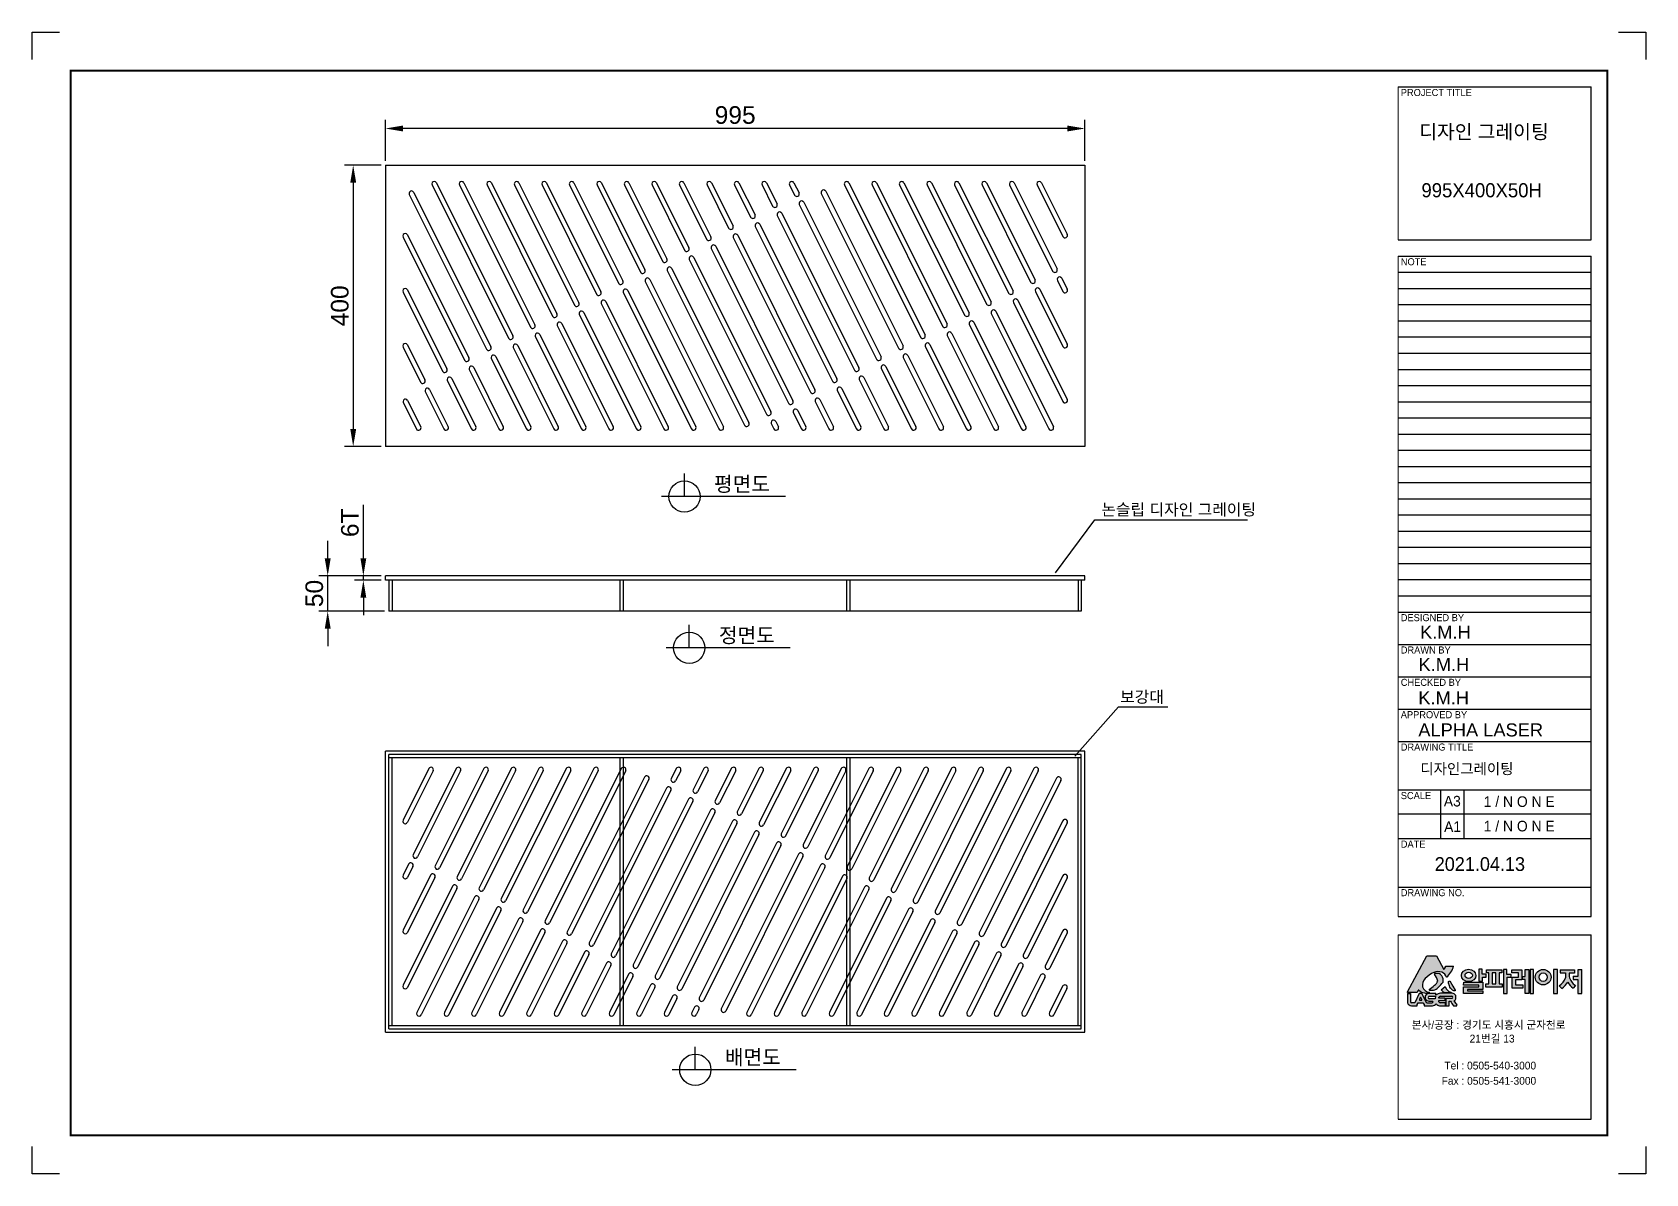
# Model space of a CAD drawing. Header units: millimetres. Extents: x 3004 to 5300, y -3590 to -1966.
import ezdxf
from ezdxf.enums import TextEntityAlignment as Align

# ---------------------------------------------------------------- set-up
doc = ezdxf.new("R2010")
doc.units = ezdxf.units.MM
for name, color, linetype in [('LAYOUT', 7, 'Continuous'), ('TEXT', 7, 'Continuous'), ('압연강', 40, 'Continuous')]:
    doc.layers.add(name, color=color, linetype=linetype)
doc.styles.add('H', font='')
doc.styles.get("Standard").update_dxf_attribs({"font": 'arial.ttf'})
doc.styles.get('H').set_extended_font_data('Dotum')
doc.dimstyles.new('ISO-25', dxfattribs={"dimscale": 10, "dimtxt": 2.5, "dimasz": 2.5, "dimexe": 1.25, "dimexo": 0.625, "dimtad": 1, "dimtxsty": 'Standard', "dimcen": 2.5, "dimadec": 0, "dimazin": 0, "dimtfac": 1, "dimtmove": 0, "dimatfit": 3, "dimfxl": 1, "dimarcsym": 0})

# ---------------------------------------------------------------- blocks, each defined once
blk = doc.blocks.new('*D0')
at = {"color": 0, "lineweight": -2, "transparency": 16777216}
for p, q in [((3424.8, -2714.5), (3424.8, -2689.5)), ((3500.7, -2739.5), (3412.3, -2739.5)), ((3424.8, -2789.5), (3424.8, -2739.5)), ((3505.7, -2789.5), (3412.3, -2789.5)), ((3424.8, -2814.5), (3424.8, -2839.5))]:
    blk.add_line(p, q, dxfattribs=at)
at = {"color": 0, "transparency": 16777216}
for points in [[(3420.6, -2714.5), (3429, -2714.5), (3424.8, -2739.5)], [(3420.6, -2814.5), (3429, -2814.5), (3424.8, -2789.5)]]:
    blk.add_solid(points, dxfattribs=at)
at = {"layer": 'Defpoints', "color": 0, "transparency": 16777216}
for p in [(3424.8, -2739.5), (3507, -2739.5), (3512, -2789.5)]:
    blk.add_point(p, dxfattribs=at)
at = {"color": 0, "transparency": 16777216, "insert": (3405.8, -2764.5), "char_height": 25, "attachment_point": 5, "rotation": 90}
blk.add_mtext('50', dxfattribs=at)
blk = doc.blocks.new('*D1')
at = {"color": 0, "lineweight": -2, "transparency": 16777216}
for p, q in [((3475.5, -2714.5), (3475.5, -2638.3)), ((3500.7, -2739.5), (3463, -2739.5)), ((3500.7, -2745.5), (3463, -2745.5)), ((3475.5, -2745.5), (3475.5, -2739.5)), ((3475.5, -2770.5), (3475.5, -2795.5))]:
    blk.add_line(p, q, dxfattribs=at)
at = {"color": 0, "transparency": 16777216}
for points in [[(3471.4, -2714.5), (3479.7, -2714.5), (3475.5, -2739.5)], [(3471.4, -2770.5), (3479.7, -2770.5), (3475.5, -2745.5)]]:
    blk.add_solid(points, dxfattribs=at)
at = {"layer": 'Defpoints', "color": 0, "transparency": 16777216}
for p in [(3475.5, -2739.5), (3507, -2739.5), (3507, -2745.5)]:
    blk.add_point(p, dxfattribs=at)
at = {"color": 0, "transparency": 16777216, "insert": (3456.5, -2663.9), "char_height": 25, "attachment_point": 5, "rotation": 90}
blk.add_mtext('6T', dxfattribs=at)
blk = doc.blocks.new('*D2')
at = {"color": 0, "lineweight": -2, "transparency": 16777216}
for p, q in [((3507, -2149.1), (3507, -2090.7)), ((4477, -2103.2), (3532, -2103.2)), ((4502, -2149.1), (4502, -2090.7))]:
    blk.add_line(p, q, dxfattribs=at)
at = {"color": 0, "transparency": 16777216}
for points in [[(3532, -2099), (3532, -2107.4), (3507, -2103.2)], [(4477, -2099), (4477, -2107.4), (4502, -2103.2)]]:
    blk.add_solid(points, dxfattribs=at)
at = {"layer": 'Defpoints', "color": 0, "transparency": 16777216}
for p in [(3507, -2103.2), (3507, -2155.4), (4502, -2155.4)]:
    blk.add_point(p, dxfattribs=at)
at = {"color": 0, "transparency": 16777216, "insert": (4004.5, -2084.2), "char_height": 25, "attachment_point": 5}
blk.add_mtext('995', dxfattribs=at)
blk = doc.blocks.new('*D3')
at = {"color": 0, "lineweight": -2, "transparency": 16777216}
for p, q in [((3500.7, -2155.4), (3448.6, -2155.4)), ((3461.1, -2180.4), (3461.1, -2530.4)), ((3500.7, -2555.4), (3448.6, -2555.4))]:
    blk.add_line(p, q, dxfattribs=at)
at = {"color": 0, "transparency": 16777216}
for points in [[(3456.9, -2180.4), (3465.3, -2180.4), (3461.1, -2155.4)], [(3456.9, -2530.4), (3465.3, -2530.4), (3461.1, -2555.4)]]:
    blk.add_solid(points, dxfattribs=at)
at = {"layer": 'Defpoints', "color": 0, "transparency": 16777216}
for p in [(3507, -2155.4), (3461.1, -2555.4), (3507, -2555.4)]:
    blk.add_point(p, dxfattribs=at)
at = {"color": 0, "transparency": 16777216, "insert": (3442.1, -2355.4), "char_height": 25, "attachment_point": 5, "rotation": 90}
blk.add_mtext('400', dxfattribs=at)

msp = doc.modelspace()

# ---------------------------------------------------------------- hatches: boundary and pattern name
h = msp.add_hatch(color=256)
h.dxf.hatch_style = 1
h.set_gradient(color1=(255, 0, 0), color2=(255, 159, 127), tint=1)
h.paths.add_polyline_path([(4961.116, -3330.9), (4961.06, -3332.004), (4974.379, -3332.004, 0.21428371), (4976.303, -3328.948, -0.65582827), (4977.219, -3328.694, 0.18566975), (4985.133, -3332.29, 0.14885116), (4991.969, -3332.308, 0.40417411), (4992.167, -3331.561, -0.31673285), (4982.329, -3323.811, -0.22153353), (4986.313, -3312.002, -0.10506606), (4998.611, -3303.432, -0.18522871), (5010.088, -3303.054, -0.19606385), (5016.583, -3310.237, 0.14159657), (5026.631, -3294.424), (5015.198, -3294.305), (5014.962, -3295.841), (5014.095, -3297.259), (5012.754, -3299.032), (5002.388, -3279.803), (4988.5, -3279.689)])
h.paths.add_polyline_path([(4999.4, -3321.501, -0.08302958), (4991.741, -3327.536, 0.23003429), (4992.527, -3328.669, 0.02120436), (4998.221, -3328.607, 0.13784813), (5004.717, -3324.707, 0.05763819), (5011.681, -3317.07, 0.06043638), (5011.606, -3312.65, 0.2375005), (5005.903, -3304.894), (4999.238, -3304.894), (4999.238, -3305.874, -0.12118266), (5004.103, -3315.769, -0.13516742)], flags=17)
h.paths.add_polyline_path([(5015.909, -3326.577), (5014.797, -3323.565), (5009.057, -3328.209, 0.04437814), (5014.122, -3332.267), (5022.829, -3331.916), (5022.829, -3331.565), (5019.764, -3330.577)], flags=17)
h.paths.add_polyline_path([(5021.396, -3324.375), (5022.294, -3325.859), (5025.141, -3328.766), (5026.846, -3329.441), (5028.787, -3329.441), (5028.766, -3328.713), (5025.672, -3322.923), (5021.44, -3315.101), (5019.585, -3316.105), (5019.585, -3318.803), (5020.901, -3322.412)])
h.paths.add_polyline_path([(4967.053, -3346.555, -0.41915539), (4965.297, -3344.949), (4965.297, -3333.104), (4961.037, -3333.104), (4961.037, -3346.759, 0.25445661), (4966.708, -3350.981), (4974.943, -3350.981), (4974.943, -3348.853), (4976.168, -3346.623), (4983.054, -3346.623), (4984.635, -3348.79), (4984.635, -3350.981), (4996.781, -3350.981, 0.1904791), (5001.742, -3348.033, 0.14773497), (5006.642, -3350.766), (5014.915, -3350.766), (5014.915, -3346.561), (5007.312, -3346.561, -0.05244857), (5005.448, -3345.24), (5005.448, -3343.271), (5014.788, -3343.271), (5014.788, -3340.078), (5005.417, -3340.078), (5005.417, -3338.657, -0.04476099), (5007.868, -3337.2), (5024.254, -3337.2, -0.64883607), (5024.602, -3340.379), (5015.694, -3340.379), (5015.694, -3350.89), (5020.467, -3350.89), (5020.467, -3344.07), (5022.1, -3344.07, 0.01692036), (5026.355, -3350.853), (5031.448, -3350.853), (5031.448, -3349.488, -0.02431798), (5027.364, -3344.183, 0.06490835), (5029.709, -3341.089), (5029.709, -3336.345, 0.2290019), (5024.43, -3332.913), (5007.903, -3332.913, 0.12700309), (5001.462, -3335.861), (5001.462, -3333.204), (4991.139, -3333.204, 0.22688985), (4985.996, -3336.856), (4985.996, -3340.758, 0.19348323), (4991.611, -3344.258), (4996.63, -3344.258, 0.03004557), (4997.596, -3345.293, 0.13671569), (4995.906, -3346.856), (4988.719, -3346.856), (4981.631, -3333.461), (4977.826, -3333.461), (4971.363, -3346.555)])
h.paths.add_polyline_path([(4977.99, -3342.958), (4977.99, -3341.6), (4979.583, -3338.441), (4981.518, -3341.767), (4981.518, -3342.958)], flags=16)
h.paths.add_polyline_path([(4992.059, -3337.196), (5000.695, -3337.171), (5000.322, -3340.702), (4992.376, -3340.702, -0.92495809)], flags=16)
edge = h.paths.add_edge_path()
edge.add_ellipse((5048.011, -3307.655), major_axis=(-10.333, -0.14), ratio=0.85059813, start_angle=0, end_angle=360)
edge = h.paths.add_edge_path(flags=16)
edge.add_ellipse((5048.151, -3307.476), major_axis=(-5.246, 0), ratio=0.84336764, start_angle=0, end_angle=360)
h.paths.add_polyline_path([(5068.185, -3317.254), (5041.046, -3317.254), (5040.876, -3321.441), (5062.441, -3321.441), (5062.441, -3323.61), (5040.951, -3323.61), (5040.951, -3333.361), (5068.107, -3333.361), (5068.107, -3329.521), (5046.17, -3329.521), (5046.17, -3327.442), (5068.185, -3327.442)])
h.paths.add_polyline_path([(5062.358, -3315.671), (5067.706, -3315.671), (5067.706, -3309.89), (5072.894, -3309.89), (5072.894, -3305.902), (5067.307, -3305.902), (5067.307, -3298.845), (5062.358, -3298.925)])
h.paths.add_polyline_path([(5076.614, -3304.163), (5076.614, -3319.615), (5072.66, -3319.615), (5072.66, -3324.164), (5095.584, -3324.164), (5095.584, -3319.655), (5091.47, -3319.655), (5091.47, -3304.156), (5095.424, -3304.156), (5095.424, -3299.607), (5073.459, -3299.607), (5073.219, -3304.163)])
h.paths.add_polyline_path([(5081.726, -3303.884), (5086.598, -3304.003), (5086.598, -3319.644), (5081.726, -3319.644)], flags=16)
h.paths.add_polyline_path([(5102.382, -3306.296), (5102.382, -3299.211), (5097.462, -3298.955), (5097.462, -3333.167), (5102.765, -3333.167), (5102.765, -3310.062), (5108.578, -3310.062), (5108.578, -3306.296)])
h.paths.add_polyline_path([(5114.493, -3313.712), (5123.882, -3313.712), (5123.882, -3299.58), (5109.618, -3299.58), (5109.658, -3304.14), (5118.847, -3304.14), (5118.847, -3310.139), (5109.857, -3310.139), (5109.857, -3325.668), (5125.24, -3325.668), (5125.24, -3320.917), (5114.493, -3320.917)])
h.paths.add_polyline_path([(5128.445, -3333.215), (5133.679, -3333.215), (5133.679, -3299.011), (5128.483, -3299.011), (5128.483, -3309.321), (5124.647, -3309.321), (5124.584, -3313.286), (5128.445, -3313.286)])
h.paths.add_polyline_path([(5135.655, -3333.255), (5140.387, -3333.255), (5140.387, -3299.265), (5135.655, -3299.265)])
edge = h.paths.add_edge_path()
edge.add_ellipse((5154.009, -3310.089), major_axis=(-11.318, 0), ratio=0.97440093, start_angle=0, end_angle=360)
edge = h.paths.add_edge_path(flags=16)
edge.add_ellipse((5154.049, -3310.089), major_axis=(0, -6.194), ratio=0.89757008, start_angle=0, end_angle=360)
h.paths.add_polyline_path([(5168.731, -3333.383), (5174.425, -3333.383), (5174.425, -3299.057), (5168.731, -3299.109)])
h.paths.add_polyline_path([(5188.997, -3316.976, 0.12138521), (5196.75, -3325.622), (5199.984, -3321.841, -0.19692761), (5191.242, -3309.049), (5191.242, -3304.177), (5198.52, -3304.177), (5198.52, -3299.556), (5178.382, -3299.556), (5178.382, -3304.077), (5185.716, -3304.077), (5185.716, -3310.973, -0.18109708), (5176.821, -3322.24), (5180.493, -3325.972, 0.10922561)])
h.paths.add_polyline_path([(5209.115, -3299), (5203.705, -3299), (5203.705, -3308.712), (5196.569, -3308.712), (5196.569, -3313.186), (5203.599, -3313.186), (5203.599, -3333.086), (5209.115, -3333.086)])

# ---------------------------------------------------------------- linework, layer by layer
for p, q in [((3004.485, -1966.366), (3043.134, -1966.366)), ((3004.485, -2005.014), (3004.485, -1966.366)), ((5261.329, -1966.366), (5299.978, -1966.366)), ((5299.978, -1966.366), (5299.978, -2005.014)), ((4947.841, -2044.025), (5222.318, -2044.025)), ((5222.318, -2261.674), (5222.318, -2044.025)), ((3506.954, -2155.393), (4501.954, -2155.393)), ((3506.954, -2155.393), (3506.954, -2555.393)), ((4501.954, -2155.393), (4501.954, -2555.393)), ((4947.841, -2261.674), (5222.318, -2261.674)), ((4947.841, -2284.679), (5222.318, -2284.679)), ((5222.318, -3224.039), (5222.318, -2284.679)), ((4947.841, -2307.684), (5222.318, -2307.684)), ((4947.841, -2330.689), (5222.318, -2330.689)), ((4947.841, -2353.694), (5222.318, -2353.694)), ((4947.841, -2376.699), (5222.318, -2376.699)), ((4947.841, -2399.704), (5222.318, -2399.704)), ((4947.841, -2422.709), (5222.318, -2422.709)), ((4947.841, -2445.715), (5222.318, -2445.715)), ((4947.841, -2468.72), (5222.318, -2468.72)), ((4947.841, -2491.725), (5222.318, -2491.725)), ((4947.841, -2514.73), (5222.318, -2514.73)), ((4947.841, -2537.735), (5222.318, -2537.735)), ((4501.954, -2555.393), (3506.954, -2555.393)), ((4947.841, -2560.74), (5222.318, -2560.74)), ((3932.292, -2626.622), (3932.292, -2593.851)), ((4947.841, -2583.745), (5222.318, -2583.745)), ((4947.841, -2606.75), (5222.318, -2606.75)), ((4075.934, -2626.622), (3899.521, -2626.622)), ((4947.841, -2629.756), (5222.318, -2629.756)), ((4947.841, -2652.761), (5222.318, -2652.761)), ((4947.841, -2675.766), (5222.318, -2675.766)), ((4947.841, -2698.771), (5222.318, -2698.771)), ((4947.841, -2721.776), (5222.318, -2721.776)), ((4501.954, -2739.536), (3506.954, -2739.536)), ((3506.954, -2745.536), (3506.954, -2739.536)), ((4501.954, -2745.536), (3506.954, -2745.536)), ((3511.954, -2745.536), (3511.954, -2789.536)), ((3516.454, -2745.536), (3516.454, -2789.536)), ((3840.954, -2789.536), (3840.954, -2745.536)), ((3845.454, -2789.536), (3845.454, -2745.536)), ((4163.454, -2789.536), (4163.454, -2745.536)), ((4167.954, -2789.536), (4167.954, -2745.536)), ((4492.454, -2745.536), (4492.454, -2789.536)), ((4496.954, -2745.536), (4496.954, -2789.536)), ((4501.954, -2745.536), (4501.954, -2739.536)), ((4947.841, -2744.781), (5222.318, -2744.781)), ((4947.841, -2767.786), (5222.318, -2767.786)), ((4496.954, -2789.536), (3511.954, -2789.536)), ((4947.841, -2790.791), (5222.318, -2790.791)), ((3939.214, -2841.745), (3939.214, -2808.973)), ((4082.856, -2841.745), (3906.443, -2841.745)), ((4947.841, -2836.802), (5222.318, -2836.802)), ((4947.841, -2882.812), (5222.318, -2882.812)), ((4947.841, -2928.822), (5222.318, -2928.822)), ((4947.841, -2974.832), (5222.318, -2974.832)), ((4501.954, -2988.544), (3506.954, -2988.544)), ((3506.954, -3388.544), (3506.954, -2988.544)), ((4496.954, -2993.544), (3511.954, -2993.544)), ((3511.954, -3383.544), (3511.954, -2993.544)), ((4496.954, -2998.044), (3511.954, -2998.044)), ((3516.454, -3379.044), (3516.454, -2998.044)), ((3840.954, -3379.044), (3840.954, -2998.044)), ((3845.454, -3379.044), (3845.454, -2998.044)), ((4163.454, -3379.044), (4163.454, -2998.044)), ((4167.954, -3379.044), (4167.954, -2998.044)), ((4492.454, -3379.044), (4492.454, -2998.044)), ((4496.954, -3383.544), (4496.954, -2993.544)), ((4501.954, -3388.544), (4501.954, -2988.544)), ((4947.841, -3043.848), (5222.318, -3043.848)), ((5008.005, -3043.848), (5008.005, -3112.863)), ((5040.996, -3043.848), (5040.996, -3112.863)), ((5222.318, -3078.355), (4947.841, -3078.355)), ((4947.841, -3112.863), (5222.318, -3112.863)), ((4947.841, -3181.879), (5222.318, -3181.879)), ((4947.841, -3224.039), (5222.318, -3224.039)), ((4947.841, -3249.73), (5222.318, -3249.73)), ((5222.318, -3511.947), (5222.318, -3249.73)), ((4961.116, -3330.9), (4988.5, -3279.689)), ((4988.5, -3279.689), (5002.388, -3279.803)), ((5002.388, -3279.803), (5012.754, -3299.032)), ((5005.903, -3304.894), (4999.238, -3304.894)), ((4999.238, -3304.894), (4999.238, -3305.874)), ((5012.754, -3299.032), (5014.095, -3297.259)), ((5014.095, -3297.259), (5014.962, -3295.841)), ((5014.962, -3295.841), (5015.198, -3294.305)), ((5015.198, -3294.305), (5026.631, -3294.424)), ((5067.307, -3298.845), (5062.358, -3298.925)), ((5062.358, -3298.925), (5062.358, -3315.671)), ((5067.307, -3305.902), (5067.307, -3298.845)), ((5073.219, -3304.163), (5073.459, -3299.607)), ((5076.614, -3304.163), (5073.219, -3304.163)), ((5073.459, -3299.607), (5095.424, -3299.607)), ((5076.614, -3319.615), (5076.614, -3304.163)), ((5081.726, -3303.884), (5081.726, -3319.644)), ((5086.598, -3304.003), (5081.726, -3303.884)), ((5086.598, -3319.644), (5086.598, -3304.003)), ((5095.424, -3304.156), (5091.47, -3304.156)), ((5091.47, -3304.156), (5091.47, -3319.655)), ((5095.424, -3299.607), (5095.424, -3304.156)), ((5097.462, -3298.955), (5097.462, -3333.167)), ((5102.382, -3299.211), (5097.462, -3298.955)), ((5102.382, -3306.296), (5102.382, -3299.211)), ((5109.618, -3299.58), (5123.882, -3299.58)), ((5109.658, -3304.14), (5109.618, -3299.58)), ((5118.847, -3304.14), (5109.658, -3304.14)), ((5118.847, -3310.139), (5118.847, -3304.14)), ((5123.882, -3299.58), (5123.882, -3313.712)), ((5128.483, -3309.321), (5128.483, -3299.011)), ((5128.483, -3299.011), (5133.679, -3299.011)), ((5133.679, -3299.011), (5133.679, -3333.215)), ((5135.655, -3299.265), (5135.655, -3333.255)), ((5140.387, -3299.265), (5135.655, -3299.265)), ((5140.387, -3333.255), (5140.387, -3299.265)), ((5174.425, -3299.057), (5168.731, -3299.109)), ((5168.731, -3299.109), (5168.731, -3333.383)), ((5174.425, -3333.383), (5174.425, -3299.057)), ((5178.382, -3299.556), (5198.52, -3299.556)), ((5178.382, -3299.556), (5178.382, -3304.077)), ((5178.382, -3304.077), (5185.716, -3304.077)), ((5185.716, -3304.077), (5185.716, -3310.973)), ((5198.52, -3304.177), (5191.242, -3304.177)), ((5191.242, -3304.177), (5191.242, -3309.049)), ((5198.52, -3299.556), (5198.52, -3304.177)), ((5203.705, -3308.712), (5203.705, -3299)), ((5203.705, -3299), (5209.115, -3299)), ((5209.115, -3333.086), (5209.115, -3299)), ((5009.057, -3328.209), (5014.797, -3323.565)), ((5014.797, -3323.565), (5015.909, -3326.577)), ((5015.909, -3326.577), (5019.764, -3330.577)), ((5019.585, -3316.105), (5021.44, -3315.101)), ((5019.585, -3318.803), (5019.585, -3316.105)), ((5020.901, -3322.412), (5019.585, -3318.803)), ((5021.396, -3324.375), (5020.901, -3322.412)), ((5022.294, -3325.859), (5021.396, -3324.375)), ((5021.469, -3315.155), (5025.672, -3322.923)), ((5025.141, -3328.766), (5022.294, -3325.859)), ((5025.672, -3322.923), (5028.766, -3328.713)), ((5040.876, -3321.441), (5041.046, -3317.254)), ((5062.441, -3321.441), (5040.876, -3321.441)), ((5040.951, -3333.361), (5040.951, -3323.61)), ((5040.951, -3323.61), (5062.441, -3323.61)), ((5041.046, -3317.254), (5068.185, -3317.254)), ((5068.185, -3327.442), (5046.17, -3327.442)), ((5046.17, -3327.442), (5046.17, -3329.521)), ((5062.358, -3315.671), (5067.706, -3315.671)), ((5062.441, -3323.61), (5062.441, -3321.441)), ((5072.894, -3305.902), (5067.307, -3305.902)), ((5067.706, -3315.671), (5067.706, -3309.89)), ((5067.706, -3309.89), (5072.894, -3309.89)), ((5068.185, -3317.254), (5068.185, -3327.442)), ((5072.66, -3324.164), (5072.66, -3319.615)), ((5072.66, -3319.615), (5076.614, -3319.615)), ((5095.584, -3324.164), (5072.66, -3324.164)), ((5072.894, -3309.89), (5072.894, -3305.902)), ((5081.726, -3319.644), (5086.598, -3319.644)), ((5091.47, -3319.655), (5095.584, -3319.655)), ((5095.584, -3319.655), (5095.584, -3324.164)), ((5108.578, -3306.296), (5102.382, -3306.296)), ((5102.765, -3333.167), (5102.765, -3310.062)), ((5102.765, -3310.062), (5108.578, -3310.062)), ((5108.578, -3310.062), (5108.578, -3306.296)), ((5109.857, -3325.668), (5109.857, -3310.139)), ((5109.857, -3310.139), (5118.847, -3310.139)), ((5125.24, -3325.668), (5109.857, -3325.668)), ((5123.882, -3313.712), (5114.493, -3313.712)), ((5114.493, -3313.712), (5114.493, -3320.917)), ((5114.493, -3320.917), (5125.24, -3320.917)), ((5124.584, -3313.286), (5124.647, -3309.321)), ((5128.445, -3313.286), (5124.584, -3313.286)), ((5124.647, -3309.321), (5128.483, -3309.321)), ((5125.24, -3320.917), (5125.24, -3325.668)), ((5128.445, -3333.215), (5128.445, -3313.286)), ((5176.821, -3322.24), (5180.493, -3325.972)), ((5196.569, -3308.712), (5196.569, -3313.186)), ((5196.569, -3308.712), (5203.705, -3308.712)), ((5196.569, -3313.186), (5203.599, -3313.186)), ((5199.984, -3321.841), (5196.75, -3325.622)), ((5203.599, -3313.186), (5203.599, -3333.086)), ((4961.037, -3333.104), (4965.297, -3333.104)), ((4961.037, -3333.104), (4961.037, -3346.759)), ((4961.06, -3332.004), (4961.116, -3330.9)), ((4974.379, -3332.004), (4961.06, -3332.004)), ((4965.297, -3333.104), (4965.297, -3344.949)), ((4966.708, -3350.981), (4974.943, -3350.981)), ((4971.363, -3346.555), (4966.877, -3346.555)), ((4977.826, -3333.461), (4971.363, -3346.555)), ((4974.943, -3348.853), (4976.168, -3346.623)), ((4974.943, -3350.981), (4974.943, -3348.853)), ((4976.168, -3346.623), (4983.054, -3346.623)), ((4981.631, -3333.461), (4977.826, -3333.461)), ((4979.583, -3338.441), (4977.99, -3341.6)), ((4977.99, -3341.6), (4977.99, -3342.958)), ((4977.99, -3342.958), (4981.518, -3342.958)), ((4981.518, -3341.767), (4979.583, -3338.441)), ((4981.518, -3342.958), (4981.518, -3341.767)), ((4988.719, -3346.856), (4981.631, -3333.461)), ((4983.054, -3346.623), (4984.635, -3348.79)), ((4984.635, -3348.79), (4984.635, -3350.981)), ((4984.635, -3350.981), (4996.781, -3350.981)), ((4985.996, -3336.856), (4985.996, -3340.758)), ((4995.906, -3346.856), (4988.719, -3346.856)), ((5001.462, -3333.204), (4991.139, -3333.204)), ((4991.611, -3344.258), (4996.63, -3344.258)), ((4992.059, -3337.196), (5000.695, -3337.171)), ((5000.322, -3340.702), (4992.333, -3340.702)), ((5000.695, -3337.171), (5000.322, -3340.702)), ((5001.462, -3335.861), (5001.462, -3333.204)), ((5005.417, -3340.078), (5005.417, -3338.657)), ((5014.788, -3340.078), (5005.417, -3340.078)), ((5005.448, -3345.24), (5005.448, -3343.271)), ((5005.448, -3343.271), (5014.788, -3343.271)), ((5006.642, -3350.766), (5014.915, -3350.766)), ((5014.915, -3346.561), (5007.312, -3346.561)), ((5007.868, -3337.2), (5024.254, -3337.2)), ((5024.43, -3332.913), (5007.903, -3332.913)), ((5022.829, -3331.916), (5014.122, -3332.267)), ((5014.788, -3343.271), (5014.788, -3340.078)), ((5014.915, -3350.766), (5014.915, -3346.561)), ((5024.602, -3340.379), (5015.694, -3340.379)), ((5015.694, -3340.379), (5015.694, -3350.89)), ((5015.694, -3350.89), (5020.467, -3350.89)), ((5019.764, -3330.577), (5022.829, -3331.565)), ((5020.467, -3350.89), (5020.467, -3344.07)), ((5020.467, -3344.07), (5022.1, -3344.07)), ((5022.829, -3331.565), (5022.829, -3331.916)), ((5026.846, -3329.441), (5025.141, -3328.766)), ((5026.355, -3350.853), (5031.448, -3350.853)), ((5028.787, -3329.441), (5026.846, -3329.441)), ((5028.766, -3328.713), (5028.787, -3329.441)), ((5029.709, -3341.089), (5029.709, -3336.345)), ((5031.448, -3350.853), (5031.448, -3349.488)), ((5068.107, -3333.361), (5040.951, -3333.361)), ((5046.17, -3329.521), (5068.107, -3329.521)), ((5068.107, -3329.521), (5068.107, -3333.361)), ((5097.462, -3333.167), (5102.765, -3333.167)), ((5133.679, -3333.215), (5128.445, -3333.215)), ((5135.655, -3333.255), (5140.387, -3333.255)), ((5168.731, -3333.383), (5174.425, -3333.383)), ((5203.599, -3333.086), (5209.115, -3333.086)), ((3506.954, -3388.544), (4501.954, -3388.544)), ((3511.954, -3379.044), (4496.954, -3379.044)), ((3511.954, -3383.544), (4496.954, -3383.544)), ((3947.764, -3441.716), (3947.764, -3408.945)), ((4091.406, -3441.716), (3914.992, -3441.716)), ((4947.841, -3511.947), (5222.318, -3511.947)), ((3004.485, -3589.607), (3004.485, -3550.959)), ((5299.978, -3550.959), (5299.978, -3589.607)), ((3043.134, -3589.607), (3004.485, -3589.607)), ((5299.978, -3589.607), (5261.329, -3589.607))]:
    msp.add_line(p, q)
at = {"color": 0, "lineweight": 20}
for p, q in [((4947.841, -2261.674), (4947.841, -2044.025)), ((4947.841, -3224.039), (4947.841, -2284.679)), ((4947.841, -3511.947), (4947.841, -3249.73))]:
    msp.add_line(p, q, dxfattribs=at)
at = {"color": 4}
for p, q in [((4460.261, -2734.855), (4516.348, -2659.781)), ((4516.348, -2659.781), (4733.551, -2659.781)), ((4487.593, -2995.775), (4549.714, -2925.612)), ((4549.714, -2925.612), (4620.237, -2925.612))]:
    msp.add_line(p, q, dxfattribs=at)
for centre in [(3932.292, -2626.622), (3939.214, -2841.745), (3947.764, -3441.716)]:
    msp.add_circle(centre, 22.209)
for centre, radius, start, end in [((5012.627, -3336.656), 36.059, 112.874191, 136.864774), ((5004.842, -3318.202), 16.031, 70.897875, 112.875146), ((5001.051, -3314.436), 10.705, 9.603428, 63.04441), ((5004.529, -3314.61), 12.823, 19.937496, 64.30917), ((4994.246, -3284.946), 33.743, 311.450856, 343.688092), ((4996.993, -3322.181), 14.755, 136.374935, 186.339734), ((4992.751, -3320.699), 10.877, 196.62086, 266.919681), ((4986.313, -3312.002), 5.389267698774348e-13, 159.499335, 330.642246), ((4977.526, -3301.619), 29.56, 298.744002, 317.729432), ((4993.3, -3327.293), 1.578, 188.84762, 240.666143), ((4994.53, -3315.099), 14.003, 285.284059, 316.678667), ((4981.556, -3320.71), 23.082, 12.360482, 39.998737), ((4991.342, -3310.096), 13.965, 305.237908, 336.029381), ((4975.187, -3290.784), 44.976, 311.040269, 324.23537), ((5034.402, -3301.762), 36.631, 226.21908, 236.38313), ((4993.428, -3315.171), 18.352, 354.060111, 7.894282), ((5166.224, -3304.731), 20.467, 301.183897, 342.243286), ((5164.4, -3302.243), 28.672, 304.144287, 329.078111), ((5210.418, -3305.566), 24.271, 208.042123, 235.726125), ((5211.223, -3304.778), 20.432, 192.066379, 236.628652), ((4967.752, -3343.66), 7.395, 204.778695, 261.883955), ((4966.965, -3344.889), 1.669, 182.061918, 266.973053), ((4971.939, -3328.334), 4.406, 303.622917, 352.00729), ((4976.816, -3329.02), 0.518, 38.969526, 171.952327), ((4985.851, -3320.204), 12.108, 224.525084, 266.598355), ((4977.219, -3328.694), 4.121204710827442e-13, 41.27589, 185.355825), ((4988.581, -3321.071), 11.737, 252.915246, 285.363177), ((4992.384, -3340.406), 7.308, 99.810014, 150.943632), ((4993.157, -3335.524), 8.87, 216.162997, 259.964855), ((4992.354, -3338.937), 1.766, 99.63864, 269.291235), ((4991.681, -3331.832), 0.556, 270.941248, 29.231829), ((4994.648, -3261.538), 67.164, 268.191046, 273.049999), ((4999.554, -3349.107), 4.287, 117.182533, 148.322406), ((5005.718, -3336.747), 11.79, 219.576346, 226.460213), ((4995.532, -3343.231), 7.85, 279.151715, 322.289549), ((5010.391, -3346.86), 14.167, 100.116137, 129.068103), ((5008.717, -3341.289), 9.702, 224.033536, 257.648747), ((5014.765, -3351.592), 15.959, 115.603417, 125.855038), ((5012.662, -3337.038), 10.923, 228.666746, 240.676069), ((5124.417, -3284.603), 118.344, 210.165655, 214.043147), ((5023.719, -3338.867), 1.751, 300.282236, 72.190083), ((5023.519, -3340.089), 7.234, 31.170272, 82.764029), ((5016.67, -3333.644), 15.015, 315.418233, 330.273293), ((5083.916, -3304.88), 68.868, 214.798961, 220.371132)]:
    msp.add_arc(centre, radius, start, end)
for centre, major_axis, ratio in [((5048.011, -3307.655), (-10.333, -0.14), 0.85059813), ((5048.151, -3307.476), (-5.246, 0), 0.84336764), ((5154.009, -3310.089), (-11.318, 0), 0.97440093), ((5154.049, -3310.089), (0, -6.194), 0.89757008)]:
    msp.add_ellipse(centre, major_axis=major_axis, ratio=ratio)
at = {"layer": 'LAYOUT'}
for p, q in [((5245.324, -2021.02), (4568.973, -2021.02)), ((5245.324, -2172.854), (5245.324, -2021.02)), ((5245.324, -3534.953), (5245.324, -3289.007)), ((3059.14, -3469.367), (3059.14, -3534.953)), ((4616.796, -3534.953), (5245.324, -3534.953))]:
    msp.add_line(p, q, dxfattribs=at)
at = {"layer": 'LAYOUT', "const_width": 2.733}
msp.add_lwpolyline([(3059.14, -3534.953), (5245.324, -3534.953), (5245.324, -2021.02), (3059.14, -2021.02)], close=True, dxfattribs=at)
at = {"layer": '압연강'}
for p, q in [((3579.461, -2180.393), (3688.376, -2398.223)), ((3618.592, -2180.393), (3719.681, -2382.571)), ((3657.723, -2180.393), (3750.986, -2366.918)), ((3696.854, -2180.393), (3782.29, -2351.266)), ((3735.985, -2180.393), (3813.595, -2335.613)), ((3775.117, -2180.393), (3844.9, -2319.961)), ((3814.248, -2180.393), (3876.205, -2304.308)), ((3853.379, -2180.393), (3907.51, -2288.656)), ((3892.51, -2180.393), (3938.815, -2273.003)), ((3931.641, -2180.393), (3970.12, -2257.351)), ((3970.772, -2180.393), (4001.425, -2241.698)), ((4009.904, -2180.393), (4032.73, -2226.046)), ((4049.035, -2180.393), (4064.035, -2210.393)), ((4088.166, -2180.393), (4095.34, -2194.741)), ((4166.428, -2180.393), (4274.596, -2396.728)), ((4205.56, -2180.393), (4305.901, -2381.075)), ((4244.691, -2180.393), (4337.206, -2365.423)), ((4283.822, -2180.393), (4368.511, -2349.77)), ((4322.953, -2180.393), (4399.816, -2334.118)), ((4362.084, -2180.393), (4431.121, -2318.465)), ((4401.216, -2180.393), (4462.425, -2302.813)), ((4440.347, -2180.393), (4476.954, -2253.607)), ((3540.872, -2197.131), (3650.81, -2417.006)), ((3547.133, -2194), (3657.071, -2413.875)), ((3573.2, -2183.523), (3682.115, -2401.353)), ((3612.331, -2183.523), (3713.42, -2385.701)), ((3651.462, -2183.523), (3744.725, -2370.049)), ((3690.593, -2183.523), (3776.029, -2354.396)), ((3729.724, -2183.523), (3807.334, -2338.744)), ((3768.856, -2183.523), (3838.639, -2323.091)), ((3807.987, -2183.523), (3869.944, -2307.439)), ((3847.118, -2183.523), (3901.249, -2291.786)), ((3886.249, -2183.523), (3932.554, -2276.134)), ((3925.38, -2183.523), (3963.859, -2260.481)), ((3964.511, -2183.523), (3995.164, -2244.829)), ((4003.643, -2183.523), (4026.469, -2229.176)), ((4042.774, -2183.523), (4057.774, -2213.524)), ((4081.905, -2183.523), (4089.079, -2197.871)), ((4127.092, -2195.635), (4237.03, -2415.511)), ((4133.353, -2192.505), (4243.291, -2412.38)), ((4160.167, -2183.523), (4268.335, -2399.858)), ((4199.299, -2183.523), (4299.64, -2384.206)), ((4238.43, -2183.523), (4330.945, -2368.553)), ((4277.561, -2183.523), (4362.25, -2352.901)), ((4316.692, -2183.523), (4393.555, -2337.248)), ((4355.823, -2183.523), (4424.86, -2321.596)), ((4394.955, -2183.523), (4456.165, -2305.943)), ((4434.086, -2183.523), (4470.693, -2256.737)), ((4070.743, -2223.81), (4180.681, -2443.685)), ((4095.787, -2211.288), (4205.725, -2431.163)), ((4102.048, -2208.157), (4211.986, -2428.033)), ((4033.177, -2242.593), (4143.115, -2462.468)), ((4039.438, -2239.462), (4149.376, -2459.338)), ((4064.482, -2226.94), (4174.42, -2446.816)), ((3531.954, -2257.556), (3619.505, -2432.658)), ((3538.215, -2254.426), (3625.766, -2429.528)), ((3976.828, -2270.767), (4086.766, -2490.642)), ((4001.872, -2258.245), (4111.81, -2478.121)), ((4008.133, -2255.115), (4118.071, -2474.99)), ((3939.262, -2289.55), (4049.2, -2509.425)), ((3945.523, -2286.42), (4055.461, -2506.295)), ((3970.567, -2273.898), (4080.505, -2493.773)), ((3882.914, -2317.725), (3987.682, -2527.262)), ((3907.957, -2305.203), (4017.895, -2525.078)), ((3914.218, -2302.072), (4024.156, -2521.947)), ((4469.134, -2316.229), (4476.954, -2331.869)), ((3531.954, -2335.819), (3588.2, -2448.311)), ((3538.215, -2332.688), (3594.461, -2445.18)), ((3845.348, -2336.508), (3942.29, -2530.393)), ((3851.609, -2333.377), (3948.551, -2527.262)), ((3876.653, -2320.855), (3981.421, -2530.393)), ((4431.568, -2335.012), (4470.693, -2413.262)), ((4437.829, -2331.882), (4476.954, -2410.131)), ((4462.873, -2319.36), (4470.693, -2335)), ((3814.043, -2352.16), (3903.159, -2530.393)), ((3820.304, -2349.029), (3909.42, -2527.262)), ((4375.219, -2363.187), (4457.257, -2527.262)), ((4400.263, -2350.665), (4470.693, -2491.524)), ((4406.524, -2347.534), (4476.954, -2488.394)), ((3751.433, -2383.465), (3824.897, -2530.393)), ((3757.694, -2380.334), (3831.158, -2527.262)), ((3782.738, -2367.812), (3864.028, -2530.393)), ((3788.999, -2364.682), (3870.289, -2527.262)), ((4337.653, -2381.97), (4411.865, -2530.393)), ((4343.914, -2378.839), (4418.126, -2527.262)), ((4368.958, -2366.317), (4450.996, -2530.393)), ((3720.128, -2399.117), (3785.766, -2530.393)), ((3726.389, -2395.987), (3792.027, -2527.262)), ((4281.304, -2410.144), (4339.863, -2527.262)), ((4306.348, -2397.622), (4372.733, -2530.393)), ((4312.609, -2394.492), (4378.994, -2527.262)), ((3531.954, -2414.081), (3556.895, -2463.963)), ((3538.215, -2410.951), (3563.156, -2460.833)), ((3657.518, -2430.422), (3707.503, -2530.393)), ((3663.779, -2427.292), (3713.764, -2527.262)), ((3688.823, -2414.77), (3746.634, -2530.393)), ((3695.084, -2411.639), (3752.895, -2527.262)), ((4243.738, -2428.927), (4294.471, -2530.393)), ((4249.999, -2425.797), (4300.732, -2527.262)), ((4275.043, -2413.275), (4333.602, -2530.393)), ((3626.213, -2446.075), (3668.372, -2530.393)), ((3632.474, -2442.944), (3674.633, -2527.262)), ((4212.433, -2444.579), (4255.34, -2530.393)), ((4218.694, -2441.449), (4261.601, -2527.262)), ((3563.603, -2477.38), (3590.11, -2530.393)), ((3569.864, -2474.249), (3596.371, -2527.262)), ((3594.908, -2461.727), (3629.241, -2530.393)), ((3601.169, -2458.597), (3635.502, -2527.262)), ((4149.823, -2475.884), (4177.077, -2530.393)), ((4156.084, -2472.754), (4183.338, -2527.262)), ((4181.128, -2460.232), (4216.209, -2530.393)), ((4187.389, -2457.101), (4222.47, -2527.262)), ((3532.298, -2493.032), (3550.978, -2530.393)), ((3538.559, -2489.902), (3557.239, -2527.262)), ((4118.518, -2491.537), (4137.946, -2530.393)), ((4124.779, -2488.406), (4144.207, -2527.262)), ((4055.908, -2522.842), (4059.684, -2530.393)), ((4062.169, -2519.711), (4065.945, -2527.262)), ((4087.213, -2507.189), (4098.815, -2530.393)), ((4093.474, -2504.059), (4105.076, -2527.262)), ((3568.561, -3013.544), (3531.954, -3086.758)), ((3574.822, -3016.675), (3538.215, -3089.888)), ((3607.692, -3013.544), (3546.482, -3135.964)), ((3613.953, -3016.675), (3552.743, -3139.095)), ((3646.823, -3013.544), (3577.787, -3151.617)), ((3653.084, -3016.675), (3584.048, -3154.747)), ((3685.954, -3013.544), (3609.092, -3167.269)), ((3692.215, -3016.675), (3615.353, -3170.4)), ((3725.085, -3013.544), (3640.397, -3182.921)), ((3731.346, -3016.675), (3646.658, -3186.052)), ((3764.216, -3013.544), (3671.702, -3198.574)), ((3770.477, -3016.675), (3677.963, -3201.704)), ((3803.348, -3013.544), (3703.007, -3214.226)), ((3809.609, -3016.675), (3709.268, -3217.357)), ((3842.479, -3013.544), (3734.312, -3229.879)), ((3848.74, -3016.675), (3740.573, -3233.009)), ((3875.554, -3025.656), (3765.616, -3245.531)), ((3881.815, -3028.786), (3771.877, -3248.662)), ((3920.741, -3013.544), (3913.567, -3027.892)), ((3927.002, -3016.675), (3919.828, -3031.023)), ((3959.872, -3013.544), (3944.872, -3043.545)), ((3966.133, -3016.675), (3951.133, -3046.675)), ((3999.004, -3013.544), (3976.177, -3059.197)), ((4005.265, -3016.675), (3982.438, -3062.328)), ((4038.135, -3013.544), (4007.482, -3074.849)), ((4044.396, -3016.675), (4013.743, -3077.98)), ((4077.266, -3013.544), (4038.787, -3090.502)), ((4083.527, -3016.675), (4045.048, -3093.632)), ((4116.397, -3013.544), (4070.092, -3106.154)), ((4122.658, -3016.675), (4076.353, -3109.285)), ((4155.528, -3013.544), (4101.397, -3121.807)), ((4161.789, -3016.675), (4107.658, -3124.937)), ((4194.66, -3013.544), (4132.702, -3137.459)), ((4200.921, -3016.675), (4138.963, -3140.59)), ((4233.791, -3013.544), (4164.007, -3153.112)), ((4240.052, -3016.675), (4170.268, -3156.242)), ((4272.922, -3013.544), (4195.312, -3168.764)), ((4279.183, -3016.675), (4201.573, -3171.895)), ((4312.053, -3013.544), (4226.617, -3184.417)), ((4318.314, -3016.675), (4232.878, -3187.547)), ((4351.184, -3013.544), (4257.922, -3200.069)), ((4357.445, -3016.675), (4264.183, -3203.2)), ((4390.316, -3013.544), (4289.227, -3215.722)), ((4396.577, -3016.675), (4295.488, -3218.852)), ((4429.447, -3013.544), (4320.532, -3231.374)), ((4435.708, -3016.675), (4326.793, -3234.505)), ((4461.774, -3027.151), (4351.837, -3247.027)), ((3906.859, -3041.308), (3796.921, -3261.184)), ((3913.12, -3044.439), (3803.182, -3264.314)), ((4468.035, -3030.282), (4358.098, -3250.157)), ((3938.164, -3056.961), (3828.226, -3276.836)), ((3944.425, -3060.091), (3834.487, -3279.967)), ((3969.469, -3072.613), (3859.531, -3292.489)), ((3975.73, -3075.744), (3865.792, -3295.619)), ((4000.774, -3088.266), (3890.836, -3308.141)), ((4007.035, -3091.396), (3897.097, -3311.272)), ((4470.693, -3087.577), (4383.142, -3262.679)), ((4476.954, -3090.708), (4389.403, -3265.81)), ((4032.079, -3103.918), (3922.141, -3323.794)), ((4038.34, -3107.049), (3928.402, -3326.924)), ((4063.384, -3119.571), (3953.446, -3339.446)), ((4069.645, -3122.701), (3959.707, -3342.577)), ((4094.689, -3135.223), (3984.751, -3355.099)), ((4100.95, -3138.354), (3991.012, -3358.229)), ((3539.774, -3149.38), (3531.954, -3165.02)), ((3571.079, -3165.033), (3531.954, -3243.283)), ((3546.035, -3152.511), (3538.215, -3168.151)), ((4125.994, -3150.876), (4021.225, -3360.414)), ((4132.255, -3154.006), (4027.486, -3363.544)), ((4157.299, -3166.528), (4060.356, -3360.414)), ((4470.693, -3165.839), (4414.447, -3278.332)), ((3602.383, -3180.685), (3531.954, -3321.545)), ((3577.34, -3168.163), (3538.215, -3246.413)), ((3608.644, -3183.816), (3538.215, -3324.676)), ((4163.56, -3169.659), (4066.617, -3363.544)), ((4188.604, -3182.181), (4099.487, -3360.414)), ((4194.865, -3185.311), (4105.748, -3363.544)), ((4476.954, -3168.97), (4420.708, -3281.462)), ((3633.688, -3196.338), (3551.651, -3360.414)), ((3639.949, -3199.468), (3557.912, -3363.544)), ((3664.993, -3211.99), (3590.782, -3360.414)), ((4219.909, -3197.833), (4138.618, -3360.414)), ((4226.17, -3200.964), (4144.879, -3363.544)), ((4251.214, -3213.486), (4177.75, -3360.414)), ((3671.254, -3215.121), (3597.043, -3363.544)), ((3696.298, -3227.643), (3629.913, -3360.414)), ((3702.559, -3230.773), (3636.174, -3363.544)), ((4257.475, -3216.616), (4184.011, -3363.544)), ((4282.519, -3229.138), (4216.881, -3360.414)), ((4288.78, -3232.269), (4223.142, -3363.544)), ((3727.603, -3243.295), (3669.044, -3360.414)), ((3733.864, -3246.426), (3675.305, -3363.544)), ((3758.908, -3258.948), (3708.175, -3360.414)), ((4313.823, -3244.791), (4256.012, -3360.414)), ((4320.084, -3247.921), (4262.273, -3363.544)), ((4470.693, -3244.102), (4445.751, -3293.984)), ((4476.954, -3247.232), (4452.012, -3297.115)), ((3765.169, -3262.078), (3714.436, -3363.544)), ((3790.213, -3274.6), (3747.306, -3360.414)), ((3796.474, -3277.731), (3753.567, -3363.544)), ((4345.128, -3260.443), (4295.143, -3360.414)), ((4351.389, -3263.574), (4301.404, -3363.544)), ((4376.433, -3276.096), (4334.274, -3360.414)), ((4382.694, -3279.226), (4340.535, -3363.544)), ((3821.518, -3290.253), (3786.438, -3360.414)), ((3827.779, -3293.383), (3792.699, -3363.544)), ((4407.738, -3291.748), (4373.406, -3360.414)), ((4413.999, -3294.879), (4379.667, -3363.544)), ((3852.823, -3305.905), (3825.569, -3360.414)), ((3859.084, -3309.036), (3831.83, -3363.544)), ((3884.128, -3321.558), (3864.7, -3360.414)), ((3890.389, -3324.688), (3870.961, -3363.544)), ((4439.043, -3307.401), (4412.537, -3360.414)), ((4445.304, -3310.531), (4418.798, -3363.544)), ((4470.348, -3323.053), (4451.668, -3360.414)), ((4476.609, -3326.184), (4457.929, -3363.544)), ((3915.433, -3337.21), (3903.831, -3360.414)), ((3921.694, -3340.341), (3910.092, -3363.544)), ((3946.738, -3352.863), (3942.962, -3360.414)), ((3952.999, -3355.993), (3949.223, -3363.544))]:
    msp.add_line(p, q, dxfattribs=at)
for centre, start, end in [((3576.33, -2181.958), 26.565051, 206.565051), ((3615.461, -2181.958), 26.565051, 206.565051), ((3654.592, -2181.958), 26.565051, 206.565051), ((3693.724, -2181.958), 26.565051, 206.565051), ((3732.855, -2181.958), 26.565051, 206.565051), ((3771.986, -2181.958), 26.565051, 206.565051), ((3811.117, -2181.958), 26.565051, 206.565051), ((3850.248, -2181.958), 26.565051, 206.565051), ((3889.38, -2181.958), 26.565051, 206.565051), ((3928.511, -2181.958), 26.565051, 206.565051), ((3967.642, -2181.958), 26.565051, 206.565051), ((4006.773, -2181.958), 26.565051, 206.565051), ((4045.904, -2181.958), 26.565051, 206.565051), ((4085.036, -2181.958), 26.565051, 206.565051), ((4163.298, -2181.958), 26.565051, 206.565051), ((4202.429, -2181.958), 26.565051, 206.565051), ((4241.56, -2181.958), 26.565051, 206.565051), ((4280.692, -2181.958), 26.565051, 206.565051), ((4319.823, -2181.958), 26.565051, 206.565051), ((4358.954, -2181.958), 26.565051, 206.565051), ((4398.085, -2181.958), 26.565051, 206.565051), ((4437.216, -2181.958), 26.565051, 206.565051), ((3544.002, -2195.565), 26.565051, 206.565051), ((4092.209, -2196.306), 206.565051, 26.565051), ((4130.223, -2194.07), 26.565051, 206.565051), ((4029.6, -2227.611), 206.565051, 26.565051), ((4060.905, -2211.959), 206.565051, 26.565051), ((4067.613, -2225.375), 26.565051, 206.565051), ((4098.918, -2209.722), 26.565051, 206.565051), ((3998.295, -2243.263), 206.565051, 26.565051), ((4036.308, -2241.027), 26.565051, 206.565051), ((3535.084, -2255.991), 26.565051, 206.565051), ((3966.99, -2258.916), 206.565051, 26.565051), ((3973.698, -2272.332), 26.565051, 206.565051), ((4005.003, -2256.68), 26.565051, 206.565051), ((4473.823, -2255.172), 206.565051, 26.565051), ((3904.38, -2290.221), 206.565051, 26.565051), ((3935.685, -2274.568), 206.565051, 26.565051), ((3942.393, -2287.985), 26.565051, 206.565051), ((3873.075, -2305.873), 206.565051, 26.565051), ((3879.783, -2319.29), 26.565051, 206.565051), ((3911.088, -2303.637), 26.565051, 206.565051), ((4459.295, -2304.378), 206.565051, 26.565051), ((4466.003, -2317.794), 26.565051, 206.565051), ((3535.084, -2334.253), 26.565051, 206.565051), ((3810.465, -2337.178), 206.565051, 26.565051), ((3841.77, -2321.526), 206.565051, 26.565051), ((3848.478, -2334.942), 26.565051, 206.565051), ((4396.685, -2335.683), 206.565051, 26.565051), ((4427.99, -2320.031), 206.565051, 26.565051), ((4434.698, -2333.447), 26.565051, 206.565051), ((4473.823, -2333.434), 206.565051, 26.565051), ((3779.16, -2352.831), 206.565051, 26.565051), ((3785.868, -2366.247), 26.565051, 206.565051), ((3817.173, -2350.595), 26.565051, 206.565051), ((4365.38, -2351.335), 206.565051, 26.565051), ((4372.088, -2364.752), 26.565051, 206.565051), ((4403.393, -2349.099), 26.565051, 206.565051), ((3716.55, -2384.136), 206.565051, 26.565051), ((3747.855, -2368.483), 206.565051, 26.565051), ((3754.563, -2381.9), 26.565051, 206.565051), ((4302.77, -2382.64), 206.565051, 26.565051), ((4334.075, -2366.988), 206.565051, 26.565051), ((4340.783, -2380.404), 26.565051, 206.565051), ((3535.084, -2412.516), 26.565051, 206.565051), ((3685.245, -2399.788), 206.565051, 26.565051), ((3691.953, -2413.205), 26.565051, 206.565051), ((3723.258, -2397.552), 26.565051, 206.565051), ((4271.465, -2398.293), 206.565051, 26.565051), ((4278.173, -2411.709), 26.565051, 206.565051), ((4309.478, -2396.057), 26.565051, 206.565051), ((4473.823, -2411.697), 206.565051, 26.565051), ((3622.635, -2431.093), 206.565051, 26.565051), ((3653.94, -2415.441), 206.565051, 26.565051), ((3660.648, -2428.857), 26.565051, 206.565051), ((4208.855, -2429.598), 206.565051, 26.565051), ((4240.16, -2413.945), 206.565051, 26.565051), ((4246.869, -2427.362), 26.565051, 206.565051), ((3591.33, -2446.746), 206.565051, 26.565051), ((3629.343, -2444.51), 26.565051, 206.565051), ((4177.55, -2445.25), 206.565051, 26.565051), ((4184.259, -2458.667), 26.565051, 206.565051), ((4215.564, -2443.014), 26.565051, 206.565051), ((3560.025, -2462.398), 206.565051, 26.565051), ((3566.734, -2475.815), 26.565051, 206.565051), ((3598.038, -2460.162), 26.565051, 206.565051), ((4114.941, -2476.555), 206.565051, 26.565051), ((4146.245, -2460.903), 206.565051, 26.565051), ((4152.954, -2474.319), 26.565051, 206.565051), ((3535.429, -2491.467), 26.565051, 206.565051), ((4083.636, -2492.208), 206.565051, 26.565051), ((4121.649, -2489.972), 26.565051, 206.565051), ((4473.823, -2489.959), 206.565051, 26.565051), ((4021.026, -2523.513), 206.565051, 26.565051), ((4052.331, -2507.86), 206.565051, 26.565051), ((4059.039, -2521.277), 26.565051, 206.565051), ((4090.344, -2505.624), 26.565051, 206.565051), ((3554.109, -2528.828), 206.565051, 26.565051), ((3593.24, -2528.828), 206.565051, 26.565051), ((3632.371, -2528.828), 206.565051, 26.565051), ((3671.502, -2528.828), 206.565051, 26.565051), ((3710.634, -2528.828), 206.565051, 26.565051), ((3749.765, -2528.828), 206.565051, 26.565051), ((3788.896, -2528.828), 206.565051, 26.565051), ((3828.027, -2528.828), 206.565051, 26.565051), ((3867.158, -2528.828), 206.565051, 26.565051), ((3906.29, -2528.828), 206.565051, 26.565051), ((3945.421, -2528.828), 206.565051, 26.565051), ((3984.552, -2528.828), 206.565051, 26.565051), ((4062.814, -2528.828), 206.565051, 26.565051), ((4101.946, -2528.828), 206.565051, 26.565051), ((4141.077, -2528.828), 206.565051, 26.565051), ((4180.208, -2528.828), 206.565051, 26.565051), ((4219.339, -2528.828), 206.565051, 26.565051), ((4258.47, -2528.828), 206.565051, 26.565051), ((4297.602, -2528.828), 206.565051, 26.565051), ((4336.733, -2528.828), 206.565051, 26.565051), ((4375.864, -2528.828), 206.565051, 26.565051), ((4414.995, -2528.828), 206.565051, 26.565051), ((4454.126, -2528.828), 206.565051, 26.565051), ((3571.691, -3015.109), 333.434949, 153.434949), ((3610.822, -3015.109), 333.434949, 153.434949), ((3649.953, -3015.109), 333.434949, 153.434949), ((3689.085, -3015.109), 333.434949, 153.434949), ((3728.216, -3015.109), 333.434949, 153.434949), ((3767.347, -3015.109), 333.434949, 153.434949), ((3806.478, -3015.109), 333.434949, 153.434949), ((3845.609, -3015.109), 333.434949, 153.434949), ((3878.685, -3027.221), 333.434949, 153.434949), ((3916.698, -3029.457), 153.434949, 333.434949), ((3923.872, -3015.109), 333.434949, 153.434949), ((3963.003, -3015.109), 333.434949, 153.434949), ((4002.134, -3015.109), 333.434949, 153.434949), ((4041.265, -3015.109), 333.434949, 153.434949), ((4080.396, -3015.109), 333.434949, 153.434949), ((4119.528, -3015.109), 333.434949, 153.434949), ((4158.659, -3015.109), 333.434949, 153.434949), ((4197.79, -3015.109), 333.434949, 153.434949), ((4236.921, -3015.109), 333.434949, 153.434949), ((4276.052, -3015.109), 333.434949, 153.434949), ((4315.184, -3015.109), 333.434949, 153.434949), ((4354.315, -3015.109), 333.434949, 153.434949), ((4393.446, -3015.109), 333.434949, 153.434949), ((4432.577, -3015.109), 333.434949, 153.434949), ((4464.905, -3028.717), 333.434949, 153.434949), ((3909.99, -3042.874), 333.434949, 153.434949), ((3948.003, -3045.11), 153.434949, 333.434949), ((3941.295, -3058.526), 333.434949, 153.434949), ((3972.6, -3074.179), 333.434949, 153.434949), ((3979.308, -3060.762), 153.434949, 333.434949), ((4010.613, -3076.415), 153.434949, 333.434949), ((3535.084, -3088.323), 153.434949, 333.434949), ((4003.904, -3089.831), 333.434949, 153.434949), ((4041.918, -3092.067), 153.434949, 333.434949), ((4473.823, -3089.142), 333.434949, 153.434949), ((4035.209, -3105.484), 333.434949, 153.434949), ((4066.514, -3121.136), 333.434949, 153.434949), ((4073.223, -3107.72), 153.434949, 333.434949), ((4104.528, -3123.372), 153.434949, 333.434949), ((3549.612, -3137.529), 153.434949, 333.434949), ((4097.819, -3136.789), 333.434949, 153.434949), ((4135.832, -3139.025), 153.434949, 333.434949), ((3535.084, -3166.586), 153.434949, 333.434949), ((3542.904, -3150.946), 333.434949, 153.434949), ((3574.209, -3166.598), 333.434949, 153.434949), ((3580.917, -3153.182), 153.434949, 333.434949), ((3612.222, -3168.834), 153.434949, 333.434949), ((4129.124, -3152.441), 333.434949, 153.434949), ((4160.429, -3168.094), 333.434949, 153.434949), ((4167.137, -3154.677), 153.434949, 333.434949), ((4473.823, -3167.405), 333.434949, 153.434949), ((3605.514, -3182.251), 333.434949, 153.434949), ((3643.527, -3184.487), 153.434949, 333.434949), ((4191.734, -3183.746), 333.434949, 153.434949), ((4198.442, -3170.33), 153.434949, 333.434949), ((4229.747, -3185.982), 153.434949, 333.434949), ((3636.819, -3197.903), 333.434949, 153.434949), ((3668.124, -3213.556), 333.434949, 153.434949), ((3674.832, -3200.139), 153.434949, 333.434949), ((4223.039, -3199.398), 333.434949, 153.434949), ((4254.344, -3215.051), 333.434949, 153.434949), ((4261.052, -3201.635), 153.434949, 333.434949), ((3699.429, -3229.208), 333.434949, 153.434949), ((3706.137, -3215.792), 153.434949, 333.434949), ((3737.442, -3231.444), 153.434949, 333.434949), ((4285.649, -3230.703), 333.434949, 153.434949), ((4292.357, -3217.287), 153.434949, 333.434949), ((4323.662, -3232.94), 153.434949, 333.434949), ((3535.084, -3244.848), 153.434949, 333.434949), ((3730.734, -3244.861), 333.434949, 153.434949), ((3762.039, -3260.513), 333.434949, 153.434949), ((3768.747, -3247.097), 153.434949, 333.434949), ((4316.954, -3246.356), 333.434949, 153.434949), ((4348.259, -3262.008), 333.434949, 153.434949), ((4354.967, -3248.592), 153.434949, 333.434949), ((4473.823, -3245.667), 333.434949, 153.434949), ((3793.344, -3276.166), 333.434949, 153.434949), ((3800.052, -3262.749), 153.434949, 333.434949), ((3831.357, -3278.402), 153.434949, 333.434949), ((4379.564, -3277.661), 333.434949, 153.434949), ((4386.272, -3264.244), 153.434949, 333.434949), ((4417.577, -3279.897), 153.434949, 333.434949), ((3824.649, -3291.818), 333.434949, 153.434949), ((3855.954, -3307.47), 333.434949, 153.434949), ((3862.662, -3294.054), 153.434949, 333.434949), ((4410.869, -3293.313), 333.434949, 153.434949), ((4442.174, -3308.966), 333.434949, 153.434949), ((4448.882, -3295.549), 153.434949, 333.434949), ((3535.084, -3323.11), 153.434949, 333.434949), ((3887.259, -3323.123), 333.434949, 153.434949), ((3893.967, -3309.707), 153.434949, 333.434949), ((3925.272, -3325.359), 153.434949, 333.434949), ((4473.479, -3324.618), 333.434949, 153.434949), ((3918.564, -3338.775), 333.434949, 153.434949), ((3949.868, -3354.428), 333.434949, 153.434949), ((3956.577, -3341.011), 153.434949, 333.434949), ((3554.781, -3361.979), 153.434949, 333.434949), ((3593.912, -3361.979), 153.434949, 333.434949), ((3633.043, -3361.979), 153.434949, 333.434949), ((3672.175, -3361.979), 153.434949, 333.434949), ((3711.306, -3361.979), 153.434949, 333.434949), ((3750.437, -3361.979), 153.434949, 333.434949), ((3789.568, -3361.979), 153.434949, 333.434949), ((3828.699, -3361.979), 153.434949, 333.434949), ((3867.831, -3361.979), 153.434949, 333.434949), ((3906.962, -3361.979), 153.434949, 333.434949), ((3946.093, -3361.979), 153.434949, 333.434949), ((3987.882, -3356.664), 153.434949, 333.434949), ((4024.355, -3361.979), 153.434949, 333.434949), ((4063.486, -3361.979), 153.434949, 333.434949), ((4102.618, -3361.979), 153.434949, 333.434949), ((4141.749, -3361.979), 153.434949, 333.434949), ((4180.88, -3361.979), 153.434949, 333.434949), ((4220.011, -3361.979), 153.434949, 333.434949), ((4259.142, -3361.979), 153.434949, 333.434949), ((4298.274, -3361.979), 153.434949, 333.434949), ((4337.405, -3361.979), 153.434949, 333.434949), ((4376.536, -3361.979), 153.434949, 333.434949), ((4415.667, -3361.979), 153.434949, 333.434949), ((4454.798, -3361.979), 153.434949, 333.434949)]:
    msp.add_arc(centre, 3.5, start, end, dxfattribs=at)

# ---------------------------------------------------------------- texts
at = {"style": 'H'}
for s, height, p in [('PROJECT TITLE', 10.06474, (4951.506, -2057.059)), ('디자인 그레이팅', 20.1295, (4977.802, -2117.845)), ('995X400X50H', 20.12948, (4980.897, -2201.07)), ('NOTE', 10.0647, (4951.506, -2297.712)), ('DESIGNED BY', 10.06474, (4951.506, -2803.825)), ('DRAWN BY', 10.0647, (4951.506, -2849.835)), ('CHECKED BY', 10.0647, (4951.506, -2895.845)), ('APPROVED BY', 10.06474, (4951.506, -2941.856)), ('DRAWING TITLE', 10.06474, (4951.506, -2987.866)), ('디자인그레이팅', 15.0971, (4979.312, -3021.286)), ('SCALE', 10.0647, (4951.506, -3056.881)), ('A3', 15.0971, (5012.733, -3067.353)), ('1 / N O N E', 15.09711, (5069.505, -3067.997)), ('A1', 15.0971, (5013.1, -3103.613)), ('1 / N O N E', 15.09711, (5069.505, -3102.814)), ('DATE', 10.0647, (4951.506, -3125.897)), ('2021.04.13', 19.6262, (4999.765, -3159.061)), ('DRAWING NO.', 10.06474, (4951.506, -3194.912)), ('본사/공장 : 경기도 시흥시 군자천로', 11.07122, (4967.178, -3383.549)), ('21번길 13', 11.0712, (5049.404, -3403.012)), ('Tel : 0505-540-3000', 11.07122, (5013.588, -3441.362)), ('Fax : 0505-541-3000', 11.07122, (5009.652, -3463.045))]:
    msp.add_text(s, height=height, dxfattribs=at).set_placement(p)
at = {"color": 4}
for s, p in [('논슬립 디자인 그레이팅', (4525.55, -2653.342)), ('보강대', (4552.28, -2919.716))]:
    msp.add_text(s, height=16.5, dxfattribs=at).set_placement(p)
for s, p in [('K.M.H', (4978.88, -2828.694)), ('K.M.H', (4976.779, -2874.878)), ('K.M.H', (4976.429, -2922.112)), ('ALPHA LASER', (4976.429, -2967.774))]:
    msp.add_text(s, height=18.59).set_placement(p)
at = {"layer": 'TEXT'}
for s, p in [('평면도', (4014.209, -2619.333)), ('정면도', (4021.13, -2834.456)), ('배면도', (4029.68, -3434.427))]:
    msp.add_text(s, height=21.125, dxfattribs=at).set_placement(p, align=Align.CENTER)

# ---------------------------------------------------------------- dimensions: what is measured, and where the dimension line sits
dim = msp.add_linear_dim(base=(3506.954, -2103.2), p1=(4501.954, -2155.393), p2=(3506.954, -2155.393), dimstyle='ISO-25')
dim.commit()
dim.dimension.update_dxf_attribs({"geometry": '*D2', "text_midpoint": (4004.454, -2084.185)})
for base, p1, p2, picture, middle in [((3461.085, -2555.393), (3506.954, -2155.393), (3506.954, -2555.393), '*D3', (3442.071, -2355.393)), ((3424.808, -2739.536), (3511.954, -2789.536), (3506.954, -2739.536), '*D0', (3405.793, -2764.536))]:
    dim = msp.add_linear_dim(base=base, p1=p1, p2=p2, angle=90, dimstyle='ISO-25')
    dim.commit()
    dim.dimension.update_dxf_attribs({"geometry": picture, "text_midpoint": middle})
dim = msp.add_linear_dim(base=(3475.541, -2739.536), p1=(3506.954, -2745.536), p2=(3506.954, -2739.536), angle=90, text='<>T', dimstyle='ISO-25')
dim.commit()
dim.dimension.update_dxf_attribs({"geometry": '*D1', "text_midpoint": (3456.527, -2663.913)})

doc.saveas('drawing.dxf')
